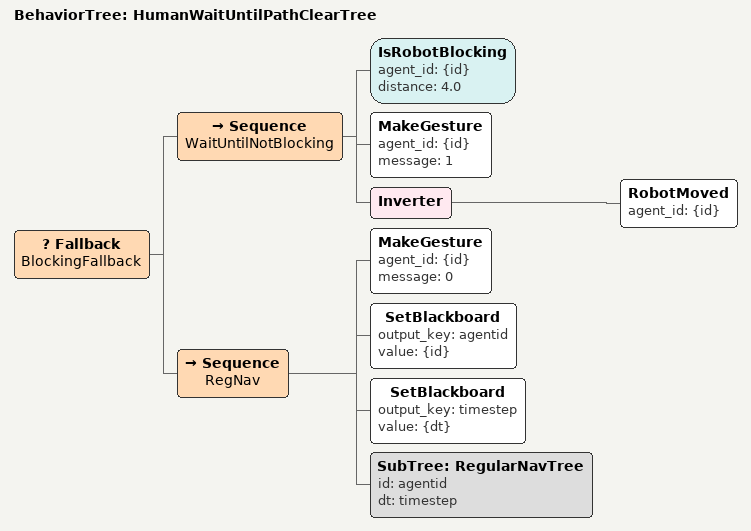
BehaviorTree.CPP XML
<root main_tree_to_execute = "HumanWaitUntilPathClearTree">
    <include path="BTRegularNav.xml"/>
    <BehaviorTree ID="HumanWaitUntilPathClearTree">
        <Fallback name="BlockingFallback">
            <Sequence name="WaitUntilNotBlocking">
                <IsRobotBlocking agent_id="{id}" distance="4.0" />
                <MakeGesture agent_id="{id}" message="1" /> <!-- Gesture 'WAIT' while blocked -->
                <Inverter>
                    <RobotMoved agent_id="{id}" />
                </Inverter>
            </Sequence>
            <Sequence name="RegNav">
                <MakeGesture agent_id="{id}" message="0"/>
                <SetBlackboard output_key="agentid" value="{id}" />
                <SetBlackboard output_key="timestep" value="{dt}" />
                <SubTree ID="RegularNavTree" id="agentid" dt="timestep" /> <!-- Using Subtree -->
            </Sequence>
        </Fallback>
    </BehaviorTree>
</root>
